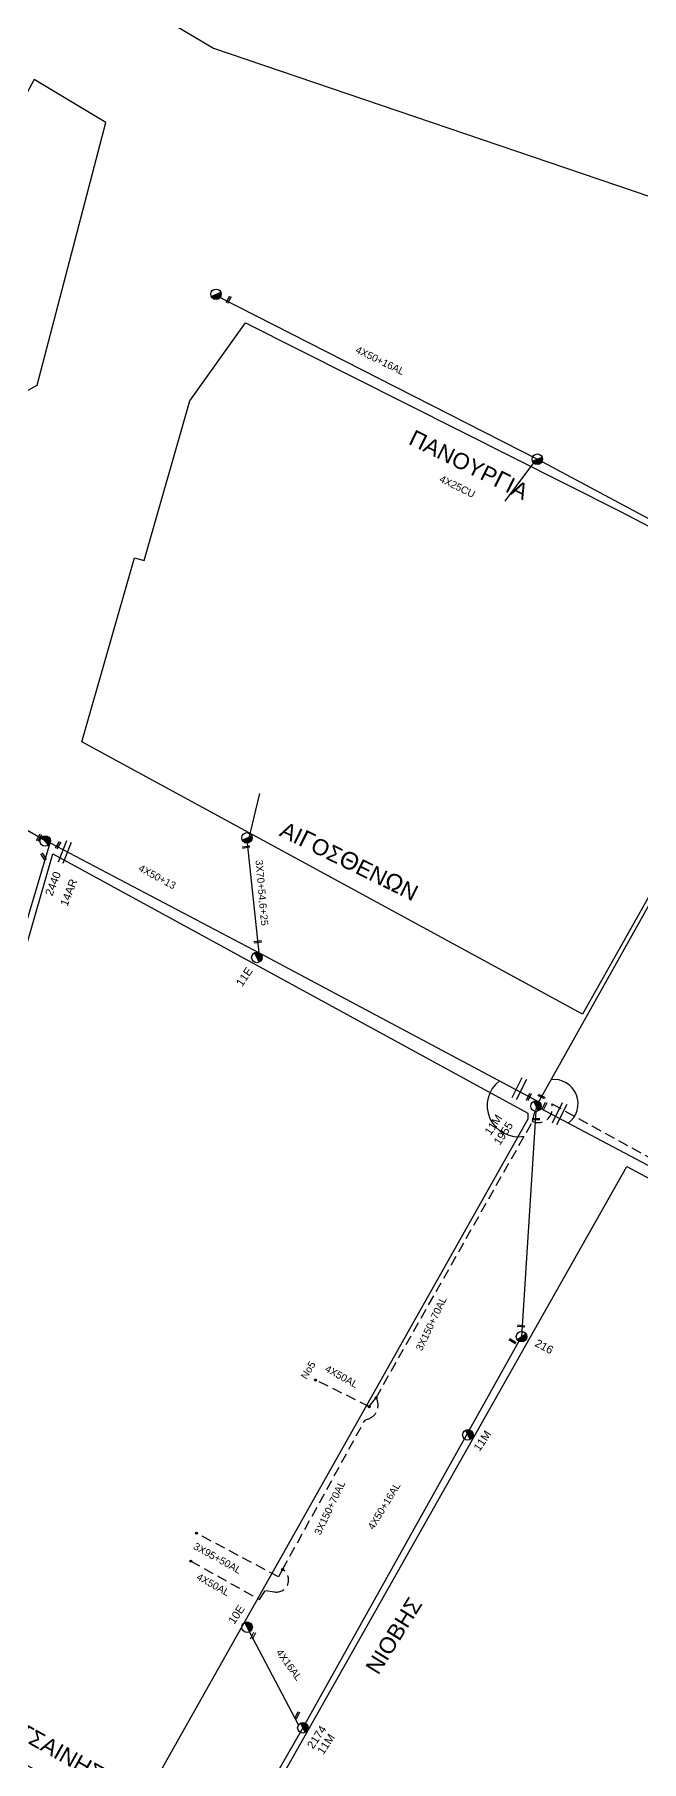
# Model space of a CAD drawing. Header units: millimetres. Extents: x 2101 to 3312, y 775 to 1363.
# Drawn here: x 3006.3 to 3082.1, y 942.5 to 1158.3 of the extents above; entities that cross this region are included whole.
import ezdxf

# ---------------------------------------------------------------- set-up
doc = ezdxf.new("R2010")
doc.units = ezdxf.units.MM
doc.linetypes.add('DASHED', pattern=[19.05, 12.7, -6.35])
for name, color, linetype in [('Άγνωστα', 7, 'Continuous'), ('Γέφυρες Εναέριου Δικτύου', 7, 'Continuous'), ('Γυμνά εναέρια ΧΤ (3Φ)   4x50AL', 7, 'Continuous'), ('Γυμνά εναέρια ΧΤ και ΦΟΠ (3Φ)   4x50+16AL', 7, 'Continuous'), ('Επιγραφές - Σχήματα', 7, 'Continuous'), ('Καλώδια ΧΤ   3x150+70AL', 7, 'DASHED'), ('Καλώδια ΧΤ   3x95+50 AL XLPE', 7, 'DASHED'), ('Καλώδια ΧΤ   4x25CU', 7, 'DASHED'), ('Μηχανική τομή', 7, 'Continuous'), ('Στύλος ΦΜ', 7, 'Continuous'), ('Στύλος ΦΜ @ 1', 7, 'Continuous'), ('Συνδέσεις', 7, 'Continuous'), ('Συνεστραμμένα ΧΤ   3x70+54.6+25 AL', 7, 'SYN_LINE'), ('Τομή', 7, 'Continuous'), ('Υπόβαθρο ΔΕΗ', 7, 'Continuous'), ('Υπόγεια καλώδια Παροχών ΧΤ   4x16AL', 7, 'DASHED')]:
    doc.layers.add(name, color=color, linetype=linetype)
doc.styles.add('Annotative', font='arial.ttf')
doc.styles.add('arial', font='arial.ttf')
doc.styles.get("Standard").update_dxf_attribs({"font": 'arial.ttf'})
doc.linetypes.add('SYN_LINE', pattern='A,0.5,-0.0001,["/\\/\\/\\/",Standard,S=0.1,R=0,X=0,Y=-0.05],-0.25', length=0.7501)

# ---------------------------------------------------------------- blocks, each defined once
blk = doc.blocks.new('ΥΠΑΡΧΩΝ ΤΣΙΜΕΝΤΕΝΙΟΣ ΣΤΥΛΟΣ')
at = {"layer": 'Στύλος ΦΜ'}
blk.add_hatch(color=7, dxfattribs=at).paths.add_polyline_path([(-1.29, -2.28, 0.574793), (2.62, 0, 0.268822), (1.3, 2.27)])
at = {"layer": 'Στύλος ΦΜ', "color": 7}
blk.add_line((-1.29, -2.28), (1.3, 2.27), dxfattribs=at)
blk.add_circle((0, 0), 2.62, dxfattribs=at)
at = {"layer": 'Στύλος ΦΜ', "flags": 4}
for tag, p in [('ΑΡΙΘΜΟΣ', (-4.68, 8.05)), ('ΤΥΠΟΣ', (-4.91, 3.03))]:
    blk.add_attdef(tag, p, '', height=4, dxfattribs=at)
blk = doc.blocks.new('ΤΟΜΗ')
at = {"layer": 'Τομή', "ltscale": 40}
for p, q in [((-5.68, 0), (5.68, 0)), ((5.68, -2.33), (-5.68, -2.33))]:
    blk.add_line(p, q, dxfattribs=at)
blk = doc.blocks.new('ΜΗΧΑΝΙΚΗ ΤΟΜΗ')
at = {"layer": 'Μηχανική τομή', "ltscale": 40}
for p, q in [((-1.89, 0.78), (1.89, 0.78)), ((1.89, 0), (-1.89, 0))]:
    blk.add_line(p, q, dxfattribs=at)
blk = doc.blocks.new('_ΣΥΝΔΕΣΗ')
at = {"layer": 'Συνδέσεις', "linetype": 'SYN_LINE', "ltscale": 40}
blk.add_hatch(color=256, dxfattribs=at).paths.add_polyline_path([(0.5, -0.01, 1), (-0.5, -0.01, 1)])
at = {"layer": 'Συνδέσεις'}
blk.add_circle((0, -0.01), 0.5, dxfattribs=at)

msp = doc.modelspace()

# ---------------------------------------------------------------- linework, layer by layer
at = {"layer": 'Άγνωστα', "color": 30, "linetype": 'SYN_LINE', "ltscale": 10}
for points in [[(3032.91, 1057.27), (3033.23, 1058.44), (3034.44, 1063.48)], [(3034.39, 1043.55), (3032.91, 1057.27)]]:
    msp.add_lwpolyline(points, dxfattribs=at)
at = {"layer": 'Άγνωστα', "color": 30, "ltscale": 40}
msp.add_lwpolyline([(3008.25, 1057.3), (3034.39, 1043.55), (3069.31, 1024.94)], dxfattribs=at)
at = {"layer": 'Γέφυρες Εναέριου Δικτύου'}
for centre, radius, start, end in [((3066.71, 1024.45), 3.87, 126.5557, 281.5799), ((3071.19, 1024.71), 3.02, 305.9785, 97.481)]:
    msp.add_arc(centre, radius, start, end, dxfattribs=at)
at = {"layer": 'Γυμνά εναέρια ΧΤ (3Φ)   4x50AL', "color": 30, "linetype": 'DASHED', "ltscale": 0.1}
msp.add_lwpolyline([(3048.11, 986.85), (3041.42, 990.18)], dxfattribs=at)
msp.add_lwpolyline([(3025.82, 967.56), (3034.41, 962.76), (3035.16, 963.88), (3036.29, 963.7, 0.825418), (3037.3, 966.51, -3.628855)], format="xyb", dxfattribs=at)
at = {"layer": 'Γυμνά εναέρια ΧΤ και ΦΟΠ (3Φ)   4x50+16AL', "color": 6, "ltscale": 40}
for points in [[(3029.51, 1125.46), (3069.12, 1105.23), (3103.86, 1086.65), (3068.95, 1024.4), (3067.14, 995.6), (3039.83, 946.72), (3022.27, 916.16)], [(3125.14, 993.77), (3095.44, 1010.34), (3069.52, 1024.09)]]:
    msp.add_lwpolyline(points, dxfattribs=at)
at = {"layer": 'Γυμνά εναέρια ΧΤ και ΦΟΠ (3Φ)   4x50+16AL', "color": 27, "ltscale": 40}
msp.add_lwpolyline([(2974.79, 941.75), (2988.14, 989.81), (3008.25, 1057.3)], dxfattribs=at)
at = {"layer": 'Καλώδια ΧΤ   3x150+70AL', "color": 30, "ltscale": 0.1}
msp.add_lwpolyline([(3048.11, 986.85), (3048.97, 987.97), (3068.51, 1022.47), (3068.8, 1023.76)], dxfattribs=at)
for points in [[(3068.51, 1022.47, 0.635656), (3070.92, 1024.7), (3095.87, 1010.93), (3111.57, 1002.27), (3119.68, 997.73), (3123.76, 995.43), (3124.64, 995.3), (3126.2, 995.54, -0.40972), (3127.86, 994.33, -0.12738), (3127.72, 992.69, -0.091855), (3127.12, 991.65, -0.398639), (3125.17, 991.44)], [(3037.3, 966.51), (3047.6, 985.18), (3047.99, 985.31, 0.475074), (3048.97, 987.97, -1.75209)]]:
    msp.add_lwpolyline(points, format="xyb", dxfattribs=at)
at = {"layer": 'Καλώδια ΧΤ   3x95+50 AL XLPE', "color": 30, "ltscale": 0.1}
msp.add_lwpolyline([(3037.3, 966.51), (3036.79, 965.58), (3026.55, 971.04)], dxfattribs=at)
at = {"layer": 'Καλώδια ΧΤ   4x25CU', "linetype": 'SYN_LINE', "ltscale": 5}
msp.add_lwpolyline([(3068.63, 1104.8), (3065.07, 1100)], dxfattribs=at)
at = {"layer": 'Συνεστραμμένα ΧΤ   3x70+54.6+25 AL', "color": 27, "ltscale": 10}
msp.add_lwpolyline([(3007.64, 1057.54), (2992.92, 1066.1), (2963.06, 1099.37)], dxfattribs=at)
at = {"layer": 'Υπόβαθρο ΔΕΗ'}
for points in [[(2856.26, 1333.81), (2823.51, 1278.34), (3028.67, 1156.59), (3122.98, 1124.52), (3143.88, 1091.53), (3208.3, 1058.1)], [(3032.66, 1122.26), (3079.41, 1098.75), (3103.19, 1086.32), (3074.77, 1035.91), (3012.22, 1069.94), (3018.79, 1092.92), (3019.99, 1092.58), (3025.7, 1112.53), (3032.66, 1122.26)], [(3008.59, 1055.93), (3067.93, 1023.53), (3067.93, 1022.76), (3018.39, 934.79), (2979.9, 956.15), (3008.59, 1055.93)], [(3080.3, 1016.85), (3123.76, 993.56), (3074.38, 904.16), (3030.19, 928.22), (3080.3, 1016.85)]]:
    msp.add_lwpolyline(points, dxfattribs=at)
msp.add_lwpolyline([(2979.5, 1099.4), (3006.62, 1114.49), (3015.22, 1147.33), (3006.28, 1152.7), (2978.48, 1100.92, 0.602739), (2979.5, 1099.4, 1.058162)], format="xyb", dxfattribs=at)
at = {"layer": 'Υπόγεια καλώδια Παροχών ΧΤ   4x16AL', "color": 6, "linetype": 'Continuous', "ltscale": 0.1}
msp.add_lwpolyline([(3039.29, 947.09), (3033.16, 958.71)], dxfattribs=at)

# ---------------------------------------------------------------- block references
at = {"layer": 'Μηχανική τομή'}
for p, xscale, yscale, zscale, rotation in [((3030.48, 1125.22), 0.2500000000001066, 0.2500000000001066, 0.2500000000001066, 240.2252486321458), ((3006.77, 1058), 0.2499999999999996, 0.2499999999999996, 0.2499999999999996, 240.2252486321382), ((3009.18, 1057.06), 0.2499999999999996, 0.2499999999999996, 0.2499999999999996, 240.2252486321382), ((3007.34, 1055.53), 0.2499999999999996, 0.2499999999999996, 0.2499999999999996, 300.372147263587), ((3032.72, 1056.87), 0.2499999999999996, 0.2499999999999996, 0.2499999999999996, 188.9025627721095), ((3034.19, 1045.03), 0.2499999999999997, 0.2499999999999997, 0.2499999999999997, 188.6701280702365), ((3067.97, 1025.58), 0.2499999999999996, 0.2499999999999996, 0.2499999999999996, 244.0620726177443), ((3069.6, 1025.51), 0.2500000000003755, 0.2500000000003755, 0.2500000000003755, 334.2403456719489), ((3068.94, 1022.87), 0.2499999999999996, 0.2499999999999996, 0.2499999999999996, 180.26933892207), ((3069.92, 1024.48), 0.2499999999999996, 0.2499999999999996, 0.2499999999999996, 244.0620726177443), ((3067.07, 996.82), 0.2499999999999996, 0.2499999999999996, 0.2499999999999996, 353.3268533567876), ((3065.98, 994.96), 0.2499999999999996, 0.2499999999999996, 0.2499999999999996, 328.8364458530188), ((3033.51, 958.25), 0.2499999999999996, 0.2499999999999996, 0.2499999999999996, 244.0620726177443), ((3039.02, 948.32), 0.2499999999999996, 0.2499999999999996, 0.2499999999999996, 244.0620726177443)]:
    msp.add_blockref('ΜΗΧΑΝΙΚΗ ΤΟΜΗ', p, dxfattribs=dict(at, xscale=xscale, yscale=yscale, zscale=zscale, rotation=rotation))
at = {"layer": 'Στύλος ΦΜ @ 1', "ltscale": 40, "xscale": 0.25, "yscale": 0.25, "zscale": 0.25, "rotation": 323.5023795905045}
for p in [(3028.98, 1125.85), (3069.12, 1105.24), (3032.84, 1057.92)]:
    msp.add_blockref('ΥΠΑΡΧΩΝ ΤΣΙΜΕΝΤΕΝΙΟΣ ΣΤΥΛΟΣ', p, dxfattribs=at)
at = {"layer": 'Στύλος ΦΜ @ 1', "ltscale": 40}
ref = msp.add_blockref('ΥΠΑΡΧΩΝ ΤΣΙΜΕΝΤΕΝΙΟΣ ΣΤΥΛΟΣ', (3007.64, 1057.53), dxfattribs=dict(at, xscale=0.2499999999999999, yscale=0.2499999999999999, zscale=0.2499999999999999, rotation=68.74666842717349))
ref.add_attrib('ΤΥΠΟΣ', '14AR', (3010.41, 1049.29), dxfattribs={"layer": 'Στύλος ΦΜ', "height": 1, "rotation": 68.7467, "flags": 4})
ref.add_attrib('ΑΡΙΘΜΟΣ', '2440', (3008.52, 1050.57), dxfattribs={"layer": 'Στύλος ΦΜ', "height": 1, "rotation": 68.7467, "flags": 4})
ref = msp.add_blockref('ΥΠΑΡΧΩΝ ΤΣΙΜΕΝΤΕΝΙΟΣ ΣΤΥΛΟΣ', (3034.08, 1042.98), dxfattribs=dict(at, xscale=0.2499999999999999, yscale=0.2499999999999999, zscale=0.2499999999999999, rotation=56.11631112796076))
ref.add_attrib('ΤΥΠΟΣ', '11E', (3032.24, 1039.25), dxfattribs={"layer": 'Στύλος ΦΜ', "height": 1, "rotation": 56.1163, "flags": 4})
ref = msp.add_blockref('ΥΠΑΡΧΩΝ ΤΣΙΜΕΝΤΕΝΙΟΣ ΣΤΥΛΟΣ', (3068.95, 1024.4), dxfattribs=dict(at, xscale=0.2499999999999999, yscale=0.2499999999999999, zscale=0.2499999999999999, rotation=56.11631112796076))
ref.add_attrib('ΤΥΠΟΣ', '11M', (3063.27, 1020.67), dxfattribs={"layer": 'Στύλος ΦΜ', "height": 1, "rotation": 56.1163, "flags": 4})
ref.add_attrib('ΑΡΙΘΜΟΣ', '1955', (3064.42, 1019.43), dxfattribs={"layer": 'Στύλος ΦΜ', "height": 1, "rotation": 56.1163, "flags": 4})
ref = msp.add_blockref('ΥΠΑΡΧΩΝ ΤΣΙΜΕΝΤΕΝΙΟΣ ΣΤΥΛΟΣ', (3067.14, 995.6), dxfattribs=dict(at, xscale=0.2499999999999999, yscale=0.2499999999999999, zscale=0.2499999999999999, rotation=332.1162570386498))
ref.add_attrib('ΤΥΠΟΣ', '216', (3068.71, 994.47), dxfattribs={"layer": 'Στύλος ΦΜ', "height": 1, "rotation": 332.1163, "flags": 4})
ref = msp.add_blockref('ΥΠΑΡΧΩΝ ΤΣΙΜΕΝΤΕΝΙΟΣ ΣΤΥΛΟΣ', (3060.44, 983.32), dxfattribs=dict(at, xscale=0.2499999999999999, yscale=0.2499999999999999, zscale=0.2499999999999999, rotation=56.11631112796076))
ref.add_attrib('ΤΥΠΟΣ', '11M', (3061.9, 981.18), dxfattribs={"layer": 'Στύλος ΦΜ', "height": 1, "rotation": 56.1163, "flags": 4})
ref = msp.add_blockref('ΥΠΑΡΧΩΝ ΤΣΙΜΕΝΤΕΝΙΟΣ ΣΤΥΛΟΣ', (3032.87, 959.29), dxfattribs=dict(at, xscale=0.2499999999999999, yscale=0.2499999999999999, zscale=0.2499999999999999, rotation=56.11631112796076))
ref.add_attrib('ΤΥΠΟΣ', '10E', (3031.25, 959.57), dxfattribs={"layer": 'Στύλος ΦΜ', "height": 1, "rotation": 56.1163, "flags": 4})
ref = msp.add_blockref('ΥΠΑΡΧΩΝ ΤΣΙΜΕΝΤΕΝΙΟΣ ΣΤΥΛΟΣ', (3039.83, 946.72), dxfattribs=dict(at, xscale=0.2499999999999999, yscale=0.2499999999999999, zscale=0.2499999999999999, rotation=56.11631112796076))
ref.add_attrib('ΤΥΠΟΣ', '11M', (3042.37, 943.28), dxfattribs={"layer": 'Στύλος ΦΜ', "height": 1, "rotation": 56.1163, "flags": 4})
ref.add_attrib('ΑΡΙΘΜΟΣ', '2174', (3041.1, 943.99), dxfattribs={"layer": 'Στύλος ΦΜ', "height": 1, "rotation": 56.1163, "flags": 4})
at = {"layer": 'Συνδέσεις', "xscale": 0.25, "yscale": 0.25, "zscale": 0.25}
for p in [(3041.42, 990.18), (3048.11, 986.85), (3048.97, 987.97), (3026.55, 971.04), (3025.82, 967.56), (3037.3, 966.51)]:
    msp.add_blockref('_ΣΥΝΔΕΣΗ', p, dxfattribs=at)
at = {"layer": 'Τομή'}
for p, xscale, yscale, zscale, rotation in [((3010.37, 1056.04), 0.2499999999999993, 0.2499999999999993, 0.2499999999999993, 248.0560504817236), ((3067.12, 1026.47), 0.2499999999999992, 0.2499999999999992, 0.2499999999999992, 243.2988675172846), ((3072.16, 1023.34), 0.2499999999999992, 0.2499999999999992, 0.2499999999999992, 243.2988675172846)]:
    msp.add_blockref('ΤΟΜΗ', p, dxfattribs=dict(at, xscale=xscale, yscale=yscale, zscale=zscale, rotation=rotation))

# ---------------------------------------------------------------- texts
at = {"layer": 'Άγνωστα', "ltscale": 40, "char_height": 0.9, "width": 69.1904, "attachment_point": 1, "style": 'arial'}
for s, insert, rotation in [('4X50+13', (3019.62, 1054.66), 331.5978), ('3X70+54,6+25', (3034.81, 1055.22), 274.9184), ('No5', (3039.5, 990.66), 58.6313)]:
    msp.add_mtext(s, dxfattribs=dict(at, insert=insert, rotation=rotation))
at = {"layer": 'Γυμνά εναέρια ΧΤ (3Φ)   4x50AL', "ltscale": 40, "char_height": 0.9, "width": 69.1904, "attachment_point": 1, "rotation": 331.0022, "style": 'arial'}
for insert in [(3042.93, 992.1), (3026.89, 966.09)]:
    msp.add_mtext('4X50AL', dxfattribs=dict(at, insert=insert))
at = {"layer": 'Γυμνά εναέρια ΧΤ και ΦΟΠ (3Φ)   4x50+16AL', "ltscale": 40, "char_height": 0.9, "width": 69.1904, "attachment_point": 1, "style": 'arial'}
for insert, rotation in [((3046.71, 1119.42), 333.9673), ((3047.86, 971.85), 58.6313)]:
    msp.add_mtext('4X50+16AL', dxfattribs=dict(at, insert=insert, rotation=rotation))
at = {"layer": 'Επιγραφές - Σχήματα', "ltscale": 40, "char_height": 2, "width": 28.8889, "attachment_point": 1, "style": 'arial'}
for s, insert, rotation in [('ΠANOYP{\\H1.0833x;Γ}IA', (3053.85, 1109.14), 333.8042), ('AI{\\H1.0833x;Γ}OΣ{\\H1.0833x;Θ}EN{\\H1.0833x;Ω}N', (3037.72, 1060.18), 333.8042), ('NIOBHΣ', (3047.54, 954.28), 58.1318), ('ANΔPITΣAINHΣ', (2997.56, 951.52), 330.7348)]:
    msp.add_mtext(s, dxfattribs=dict(at, insert=insert, rotation=rotation))
at = {"layer": 'Καλώδια ΧΤ   3x150+70AL', "ltscale": 40, "char_height": 0.9, "width": 69.1904, "attachment_point": 1, "rotation": 64.5629, "style": 'arial'}
for insert in [(3053.88, 994.12), (3041.21, 971.1)]:
    msp.add_mtext('3X150+70AL', dxfattribs=dict(at, insert=insert))
at = {"layer": 'Καλώδια ΧΤ   3x95+50 AL XLPE', "ltscale": 40, "insert": (3026.5, 969.91), "char_height": 0.9, "width": 69.1904, "attachment_point": 1, "rotation": 331.0022, "style": 'Annotative'}
msp.add_mtext('3X95+50AL', dxfattribs=at)
at = {"layer": 'Καλώδια ΧΤ   4x25CU', "ltscale": 40, "insert": (3057.19, 1103.28), "char_height": 0.9, "width": 69.1904, "attachment_point": 1, "rotation": 333.9673, "style": 'arial'}
msp.add_mtext('4X25CU', dxfattribs=at)
at = {"layer": 'Υπόγεια καλώδια Παροχών ΧΤ   4x16AL', "ltscale": 40, "insert": (3037.16, 956.67), "char_height": 0.9, "width": 69.1904, "attachment_point": 1, "rotation": 306.0359, "style": 'arial'}
msp.add_mtext('4X16AL', dxfattribs=at)

doc.saveas('drawing.dxf')
